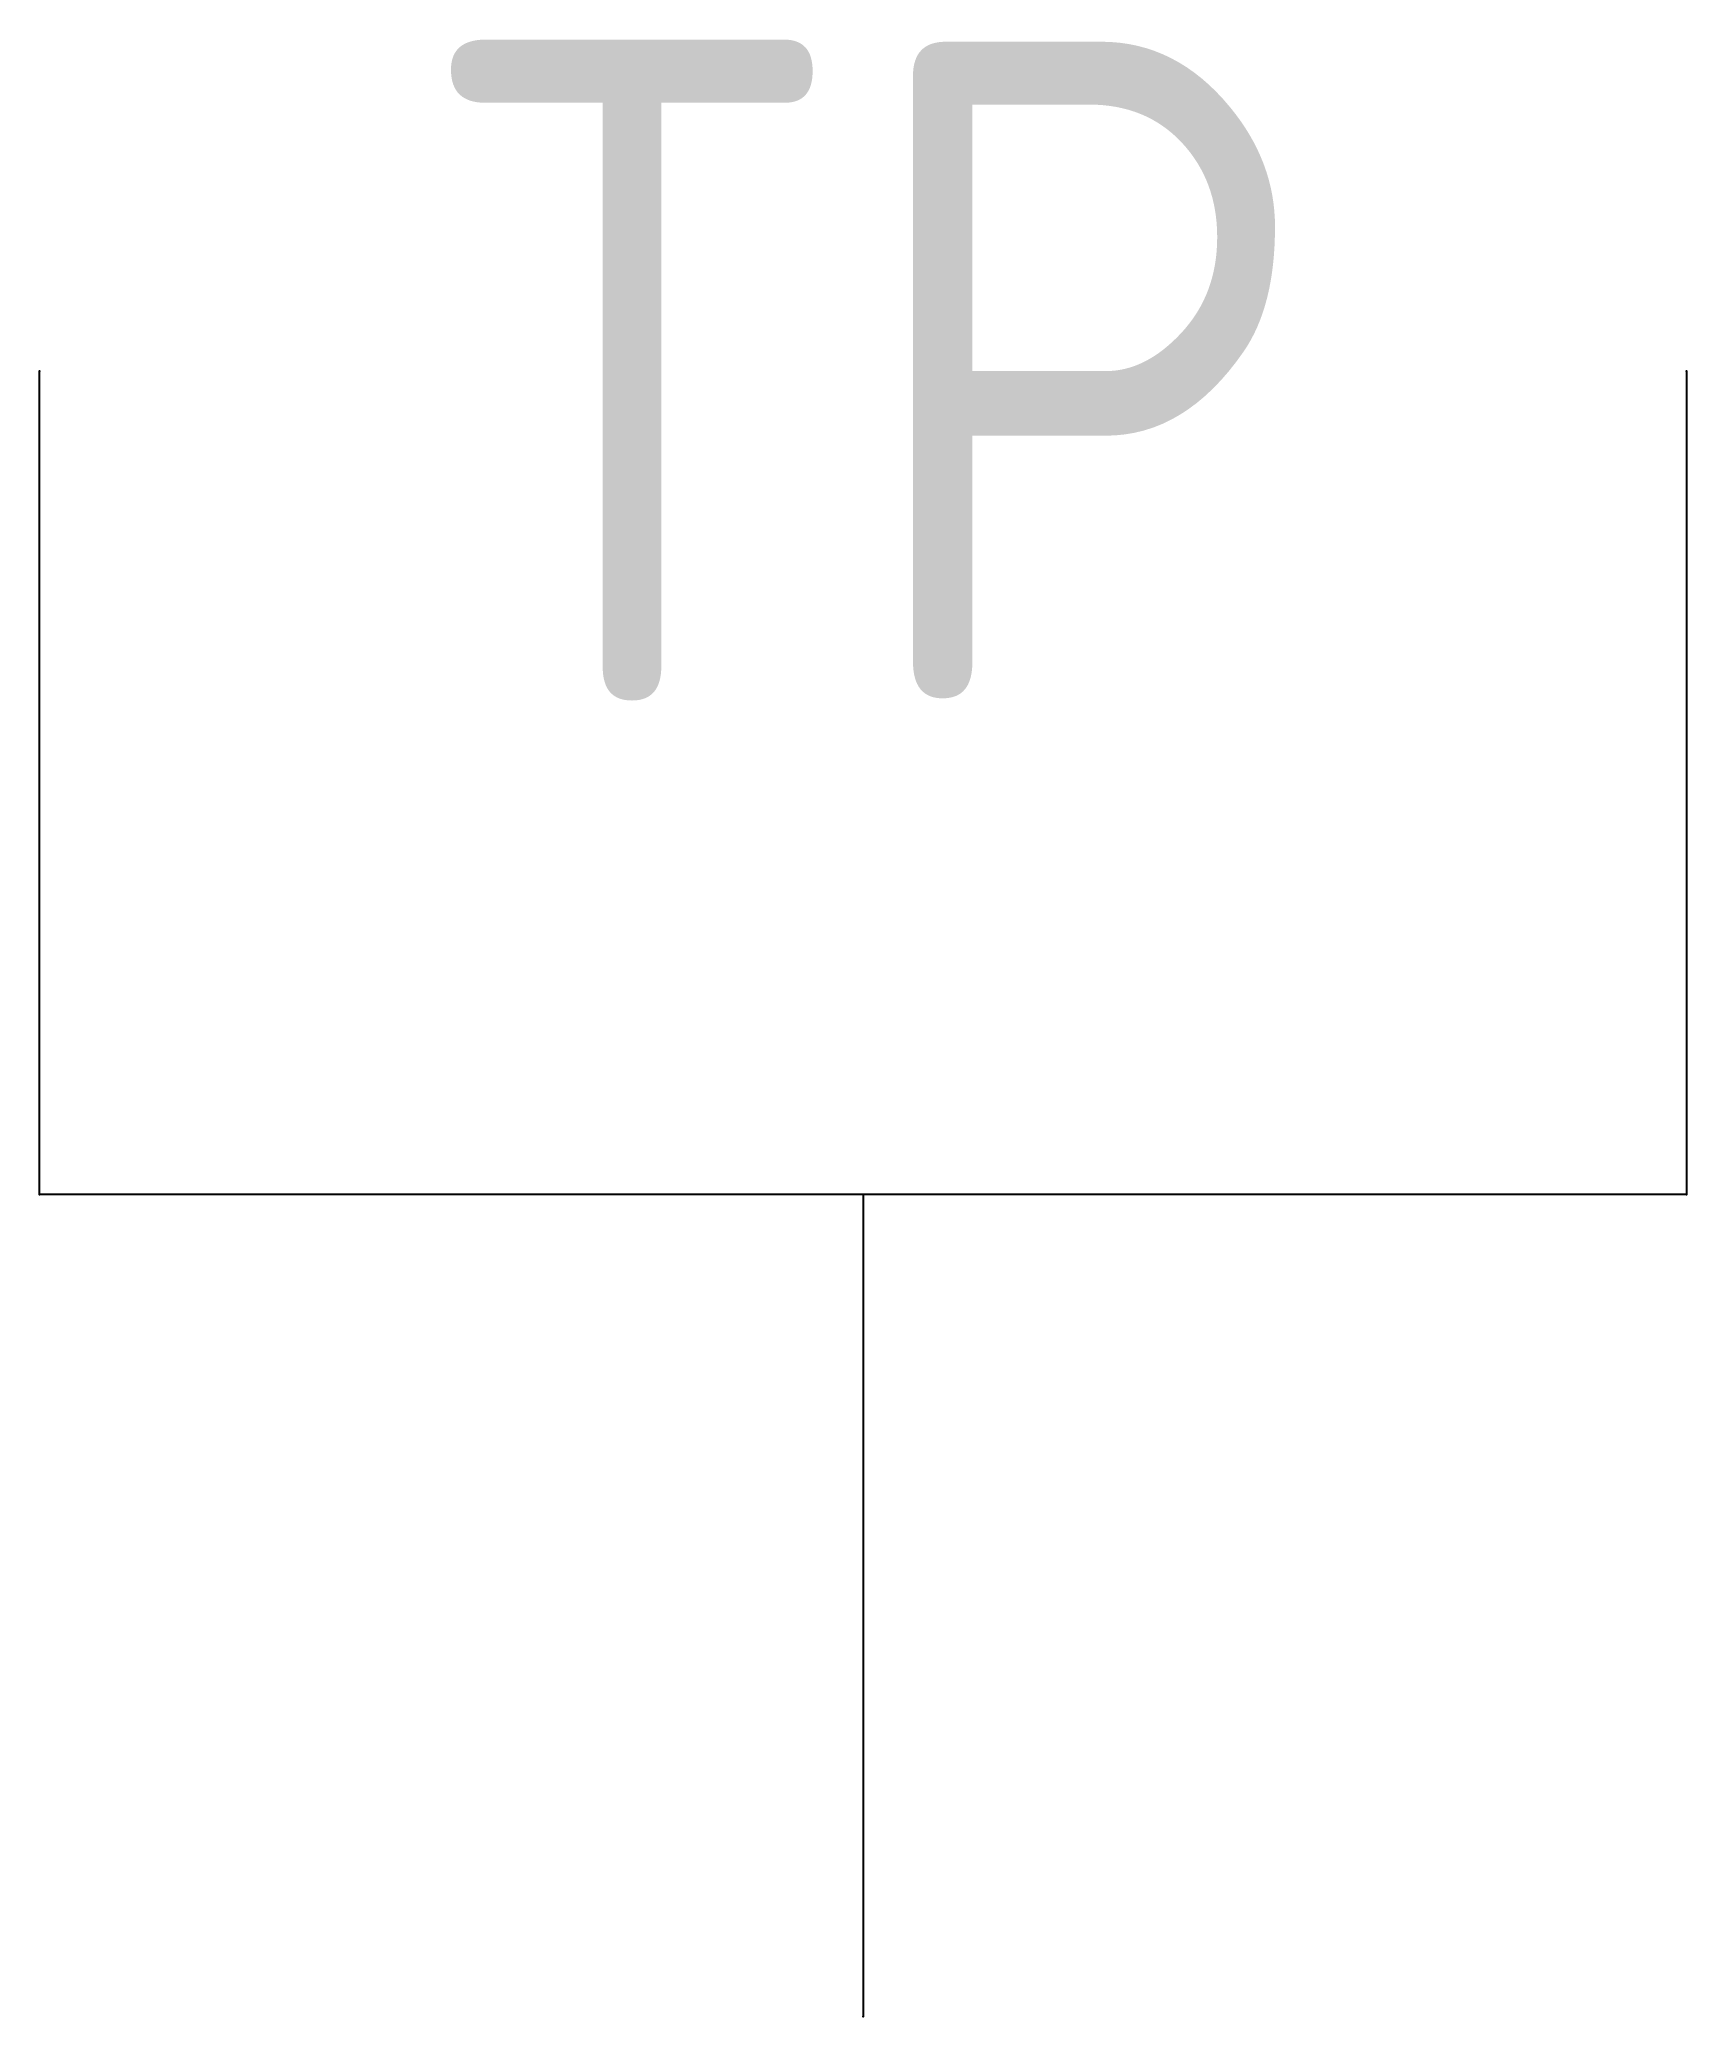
# Model space of a CAD drawing. Extents: x -250 to 250, y 0 to 600.
import ezdxf
from ezdxf.enums import TextEntityAlignment as Align

# ---------------------------------------------------------------- set-up
doc = ezdxf.new("R2010")
doc.units = 0
doc.header["$LTSCALE"] = 1000
doc.header["$MEASUREMENT"] = 0
doc.layers.add('EQUIP-通讯', color=3, linetype='Continuous')
doc.layers.get('0').off()
doc.styles.add('_TEL_ATTDEF', font='GBENOR', dxfattribs={"width": 0.8, "height": 3, "bigfont": 'GBCBIG'})
doc.styles.add('_TEL_DIM', font='gbenor.shx', dxfattribs={"width": 0.8, "height": 3.5, "bigfont": 'gbcbig.shx'})

# ---------------------------------------------------------------- blocks, each defined once
blk = doc.blocks.new('$equip$00001867')
at = {"layer": 'EQUIP-通讯', "color": 3}
for p, q in [((-0.5, 0.499), (-0.5, 0.999)), ((0.5, 0.999), (0.5, 0.499)), ((0.5, 0.499), (-0.5, 0.499)), ((0, 0.4995), (0, 0))]:
    blk.add_line(p, q, dxfattribs=at)
at = {"layer": 'EQUIP-通讯'}
for p in [(-0.5, 0.999), (0.5, 0.999)]:
    blk.add_point(p, dxfattribs=at)
at = {"layer": 'EQUIP-通讯', "color": 3}
for p in [(-0.5, 0.499), (0.5, 0.499), (0, 0)]:
    blk.add_point(p, dxfattribs=at)
at = {"layer": 'EQUIP-通讯', "color": 7, "style": '_TEL_DIM'}
blk.add_attdef('$TEXT$', text='', height=0.4, dxfattribs=at).set_placement((0, 0.999), align=Align.MIDDLE_CENTER)
at = {"layer": 'EQUIP-通讯', "color": 3, "style": '_TEL_DIM', "flags": 1}
blk.add_attdef('A', text='', height=0.00002, dxfattribs=at).set_placement((0, 0), align=Align.MIDDLE_CENTER)

msp = doc.modelspace()

# ---------------------------------------------------------------- block references
at = {"layer": 'EQUIP-通讯'}
ref = msp.add_blockref('$equip$00001867', (0, 0), dxfattribs=dict(at, xscale=500.0000000250249, yscale=500.0000000250249, zscale=500.0000000250249))
ref.add_attrib('$TEXT$', 'TP', dxfattribs={"layer": '0', "color": 7, "height": 200, "style": '_TEL_ATTDEF'}).set_placement((0, 499.5), align=Align.MIDDLE_CENTER)

doc.saveas('drawing.dxf')
